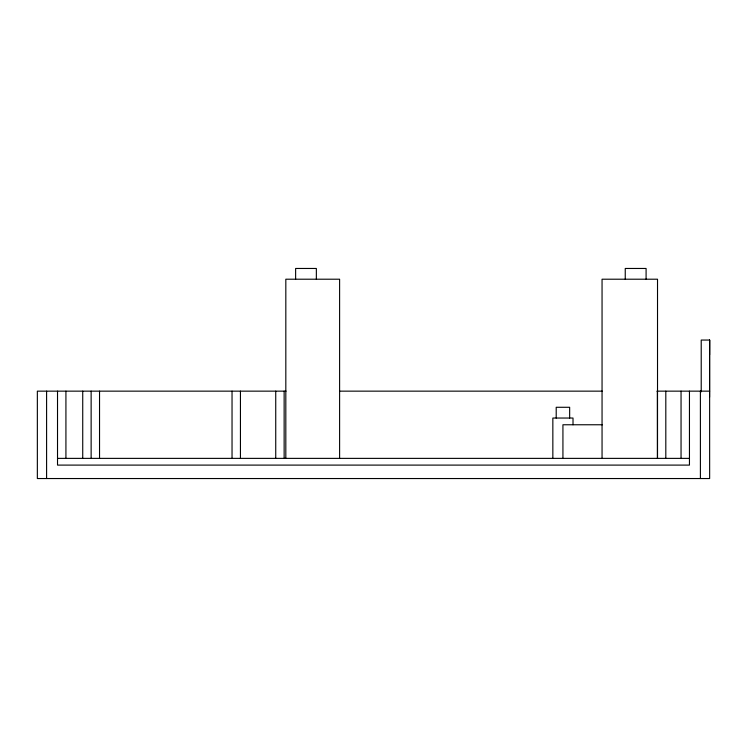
<?xml version="1.0" encoding="UTF-8"?>
<svg xmlns="http://www.w3.org/2000/svg" width="747" height="747" viewBox="0 0 747 747"><rect width="100%" height="100%" fill="white"/><g stroke="black" fill="none" stroke-linecap="round" stroke-linejoin="round"><path stroke-width="1.12" d="M552.845 458.378L552.845 418.04L573.014 418.04L573.014 424.763M556.207 418.04L556.207 407.283L569.653 407.283L569.653 418.04M602.054 458.378L602.054 279.21L657.519 279.21L657.519 458.378M709.585 354.844L709.622 340.053L701.218 340.053L701.218 391.83M286.054 391.148L37.35 391.148L37.35 478.538L709.65 478.538L709.622 340.053M339.642 391.148L602.241 391.148M656.968 391.148L709.641 391.148M602.39 424.763L562.93 424.763L562.93 458.378M57.519 458.378L689.453 458.378M709.585 340.053L709.585 397.199M700.397 391.148L700.406 478.538M689.453 391.148L689.453 465.101L57.519 465.101L57.519 391.148M681.049 391.148L681.049 458.378M665.81 391.148L665.81 458.378M657.369 391.148L657.407 458.378M646.09 279.21L646.09 268.462L625.248 268.462L625.248 279.21M339.605 458.378L339.605 279.21L285.821 279.21L285.821 458.378M316.354 279.21L316.354 268.462L295.625 268.462L295.625 279.21M284.14 391.148L284.14 458.378M275.736 391.148L275.736 458.378M240.441 391.148L240.441 458.378M232.037 391.148L232.037 458.378M99.538 391.148L99.538 458.378M91.134 391.148L91.134 458.378M82.73 391.148L82.73 458.378M65.923 391.148L65.923 458.378M46.594 391.148L46.594 478.538"/></g></svg>
